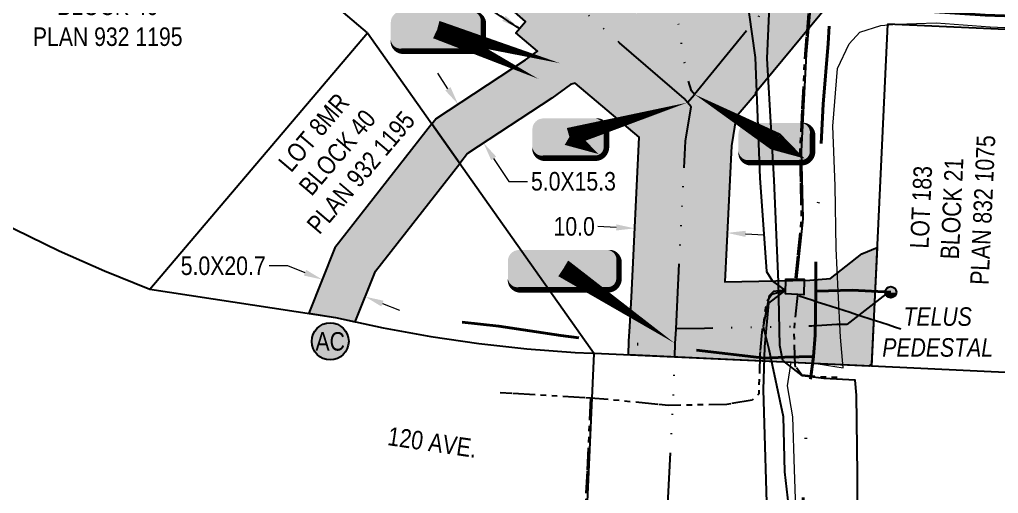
# Model space of a CAD drawing. Extents: x -125270 to -123996, y 6484594 to 6485518.
# Drawn here: x -125213.5 to -125107.7, y 6485208.1 to 6485259.3 of the extents above; entities that cross this region are included whole.
import ezdxf
from ezdxf.enums import TextEntityAlignment as Align

# ---------------------------------------------------------------- set-up
doc = ezdxf.new("R2010")
doc.units = 0
doc.header["$LTSCALE"] = 5
doc.header["$PDSIZE"] = 0.5
for name, pattern in [('COOP2', [10, 5, -1, 0, -1, 0, -1, 0, -1, 0, -1]), ('DASHDOT', [25.4, 12.7, -6.35, 0, -6.35]), ('POWERLINE5', [7.8, 2.4, -0.6, 0.6, -0.6, 0.6, -0.6, 2.4])]:
    doc.linetypes.add(name, pattern=pattern)
doc.layers.get('Defpoints').update_dxf_attribs({"color": 9})
doc.layers.add('AS-FIBRE-OPTIC-TELUS', color=7, linetype='foc-FIBREOP', lineweight=9, true_color=0xff9c38)
for name, color, linetype in [('AS-POWER-EXISTING', 72, 'POWERLINE5'), ('AS-SYMBOL', 7, 'Continuous'), ('AS-TELEPHONE-T', 224, 'Continuous'), ('AS-TELEPHONE-TELUS', 224, 'foc-TEL'), ('CG-NOTES', 7, 'Continuous'), ('L-ROAD-T', 7, 'Continuous'), ('L-TITLEDB', 4, 'Continuous'), ('L-TITLEDB-T', 4, 'Continuous'), ('P-APEX RECON PAY ITEMS', 240, 'Continuous'), ('P-APEX RECON-10m BUFFER', 51, 'COOP2'), ('P-APEX RECON-LINE LIST', 240, 'Continuous'), ('P-APEX RECON-URBAN', 30, 'COOP2'), ('P-APEX RECON-WORK AREA', 104, 'Continuous')]:
    doc.layers.add(name, color=color, linetype=linetype)
doc.layers.add('AS-RECON EXISTING', color=151, linetype='DASHDOT', lineweight=40)
doc.layers.add('P-APEX RECON-TWS-T', color=104, linetype='Continuous', lineweight=9)
doc.layers.add('AS-TELEPHONE-ROGERS', color=7, linetype='foc-TEL', true_color=0xff9c38)
doc.styles.add('1.8', font='ARIALN.TTF', dxfattribs={"height": 1.8})
doc.styles.add('175L', font='ARIALN.TTF', dxfattribs={"height": 20})
doc.styles.add('80L', font='ARIALN.TTF', dxfattribs={"height": 2})
doc.styles.add('foc-LtypeFont', font='ARIALN.TTF', dxfattribs={"height": 7.35})
doc.styles.get("Standard").update_dxf_attribs({"font": 'ARIALN.TTF'})
doc.linetypes.add('foc-FIBREOP', pattern='A,10,-1,["FO",foc-LtypeFont,S=0.2,R=0,X=-0.5,Y=-0.75],-2.75', length=13.75)
doc.linetypes.add('foc-TEL', pattern='A,2,-1,["T",foc-LtypeFont,S=0.2,R=0,X=-0.425,Y=-0.75],-1.24,8', length=12.24)
doc.dimstyles.new('Compass 1 000', dxfattribs={"dimtxt": 1.8, "dimasz": 2, "dimexe": 0.2, "dimexo": 0.0625, "dimgap": 0.5, "dimtad": 0, "dimtih": 1, "dimtoh": 1, "dimzin": 0, "dimdsep": 46, "dimtxsty": '1.8', "dimcen": 0.1, "dimse1": 1, "dimse2": 1, "dimclrd": 256, "dimclrt": 256, "dimaunit": 1, "dimadec": 4, "dimazin": 0, "dimtfac": 0.06, "dimtofl": 0, "dimtmove": 0, "dimatfit": 0, "dimfxl": 0.2, "dimtolj": 1, "dimtzin": 0, "dimlwd": -1, "dimarcsym": 0})

# ---------------------------------------------------------------- blocks, each defined once
blk = doc.blocks.new('RISER')
h = blk.add_hatch(color=255)
h.dxf.hatch_style = 1
edge = h.paths.add_edge_path()
edge.add_arc((0, 0), 0.7, 0, 360)
blk.add_hatch(color=13).paths.add_polyline_path([(0.58, -0.15), (-0.58, -0.15, 0.774597)])
at = {"color": 13}
blk.add_line((-0.58, -0.15), (0.58, -0.15), dxfattribs=at)
blk.add_circle((0, 0), 0.6, dxfattribs=at)
blk = doc.blocks.new('*U587')
at = {"true_color": 0xffffa8}
h = blk.add_hatch(color=51, dxfattribs=at)
edge = h.paths.add_edge_path()
edge.add_line((-14, -11.5), (14, -11.5))
edge.add_arc((14, -5.5), 6, 270, 360)
edge.add_line((20, -5.5), (20, 4))
edge.add_arc((14, 4), 6, 0, 90)
edge.add_line((14, 10), (-14, 10))
edge.add_arc((-14, 4), 6, 90, 180)
edge.add_line((-20, 4), (-20, -5.5))
edge.add_arc((-14, -5.5), 6, 180, 270)
at = {"color": 240, "flags": 128}
for points in [[(-43.75, 25.4, 0, 10, 0), (0, 0, 5, 5, 0)], [(15.69, -9.24, 0, 10, 0), (0, 0, 5, 5, 0)]]:
    blk.add_lwpolyline(points, format="xyseb", dxfattribs=at)
blk.add_lwpolyline([(-14, -11.5, 3, 3, 0), (14, -11.5, 3, 3, 0.414214), (20, -5.5, 3, 3, 0), (20, 4, 3, 0, 0.414214), (14, 10, 0, 0, 0), (-14, 10, 0, 0, 0.414214), (-20, 4, 0, 0, 0), (-20, -5.5, 0, 3, 0.414214)], format="xyseb", close=True, dxfattribs=at)
at = {"color": 4, "lineweight": 30, "flags": 104}
blk.add_attdef('OTHER', text='', height=10, dxfattribs=at).set_placement((-0.29, 0), align=Align.MIDDLE_CENTER)
blk = doc.blocks.new('*U588')
at = {"true_color": 0xffffa8}
h = blk.add_hatch(color=51, dxfattribs=at)
edge = h.paths.add_edge_path()
edge.add_line((-14, -11.5), (14, -11.5))
edge.add_arc((14, -5.5), 6, 270, 360)
edge.add_line((20, -5.5), (20, 4))
edge.add_arc((14, 4), 6, 0, 90)
edge.add_line((14, 10), (-14, 10))
edge.add_arc((-14, 4), 6, 90, 180)
edge.add_line((-20, 4), (-20, -5.5))
edge.add_arc((-14, -5.5), 6, 180, 270)
at = {"color": 240, "flags": 128}
for points in [[(63.75, 18.52, 0, 10, 0), (0, 0, 5, 5, 0)], [(15.69, -9.24, 0, 10, 0), (0, 0, 5, 5, 0)]]:
    blk.add_lwpolyline(points, format="xyseb", dxfattribs=at)
blk.add_lwpolyline([(-14, -11.5, 3, 3, 0), (14, -11.5, 3, 3, 0.414214), (20, -5.5, 3, 3, 0), (20, 4, 3, 0, 0.414214), (14, 10, 0, 0, 0), (-14, 10, 0, 0, 0.414214), (-20, 4, 0, 0, 0), (-20, -5.5, 0, 3, 0.414214)], format="xyseb", close=True, dxfattribs=at)
at = {"color": 4, "lineweight": 30, "flags": 104}
blk.add_attdef('OTHER', text='', height=10, dxfattribs=at).set_placement((-0.29, 0), align=Align.MIDDLE_CENTER)
blk = doc.blocks.new('*U589')
at = {"true_color": 0xffffa8}
h = blk.add_hatch(color=51, dxfattribs=at)
edge = h.paths.add_edge_path()
edge.add_line((-24, -11.5), (24, -11.5))
edge.add_arc((24, -5.5), 6, 270, 360)
edge.add_line((30, -5.5), (30, 4))
edge.add_arc((24, 4), 6, 0, 90)
edge.add_line((24, 10), (-24, 10))
edge.add_arc((-24, 4), 6, 90, 180)
edge.add_line((-30, 4), (-30, -5.5))
edge.add_arc((-24, -5.5), 6, 180, 270)
at = {"color": 240, "flags": 128}
blk.add_lwpolyline([(-24, -11.5, 3, 3, 0), (24, -11.5, 3, 3, 0.414214), (30, -5.5, 3, 3, 0), (30, 4, 3, 0, 0.414214), (24, 10, 0, 0, 0), (-24, 10, 0, 0, 0.414214), (-30, 4, 0, 0, 0), (-30, -5.5, 0, 3, 0.414214)], format="xyseb", close=True, dxfattribs=at)
for points in [[(60.27, -40.43, 0, 10, 0), (0, 0, 5, 5, 0)], [(15.69, -9.24, 0, 10, 0), (0, 0, 5, 5, 0)]]:
    blk.add_lwpolyline(points, format="xyseb", dxfattribs=at)
at = {"color": 4, "lineweight": 30, "flags": 104}
blk.add_attdef('OTHER', text='', height=10, dxfattribs=at).set_placement((-0.29, 0), align=Align.MIDDLE_CENTER)
blk = doc.blocks.new('*U649')
at = {"true_color": 0xffffa8}
h = blk.add_hatch(color=51, dxfattribs=at)
edge = h.paths.add_edge_path()
edge.add_line((-19, -11.5), (19, -11.5))
edge.add_arc((19, -5.5), 6, 270, 360)
edge.add_line((25, -5.5), (25, 4))
edge.add_arc((19, 4), 6, 0, 90)
edge.add_line((19, 10), (-19, 10))
edge.add_arc((-19, 4), 6, 90, 180)
edge.add_line((-25, 4), (-25, -5.5))
edge.add_arc((-19, -5.5), 6, 180, 270)
at = {"color": 240, "flags": 128}
blk.add_lwpolyline([(-19, -11.5, 3, 3, 0), (19, -11.5, 3, 3, 0.414214), (25, -5.5, 3, 3, 0), (25, 4, 3, 0, 0.414214), (19, 10, 0, 0, 0), (-19, 10, 0, 0, 0.414214), (-25, 4, 0, 0, 0), (-25, -5.5, 0, 3, 0.414214)], format="xyseb", close=True, dxfattribs=at)
for points in [[(66.49, -18.03, 0, 10, 0), (0, 0, 5, 5, 0)], [(54.8, -26.51, 0, 10, 0), (0, 0, 5, 5, 0)]]:
    blk.add_lwpolyline(points, format="xyseb", dxfattribs=at)
at = {"color": 4, "lineweight": 30, "flags": 104}
blk.add_attdef('OTHER', text='', height=10, dxfattribs=at).set_placement((-0.29, 0), align=Align.MIDDLE_CENTER)
blk = doc.blocks.new('*U502')
h = blk.add_hatch(color=255)
h.dxf.hatch_style = 1
edge = h.paths.add_edge_path()
edge.add_arc((0, 0), 9.99, 0, 360)
at = {"color": 170}
blk.add_circle((0, 0), 9.99, dxfattribs=at)
at = {"color": 170, "style": '175L'}
blk.add_text('AC', height=10, dxfattribs=at).set_placement((0, 0), align=Align.MIDDLE_CENTER)
blk = doc.blocks.new('*D504')
at = {"layer": 'Defpoints', "color": 0, "linetype": 'Continuous', "transparency": 16777216}
for p in [(-125165.92, 6485250.28), (-125163.35, 6485245.98), (-125163.17, 6485246.11)]:
    blk.add_point(p, dxfattribs=at)
at = {"layer": 'P-APEX RECON-TWS-T', "transparency": 16777216}
for p, q in [((-125167.2, 6485251.83), (-125168.3, 6485253.5)), ((-125162.26, 6485244.31), (-125160.62, 6485241.83)), ((-125160.62, 6485241.83), (-125158.62, 6485241.83))]:
    blk.add_line(p, q, dxfattribs=at)
at = {"layer": 'P-APEX RECON-TWS-T', "linetype": 'Continuous', "transparency": 16777216}
for points in [[(-125166.92, 6485252.01), (-125167.48, 6485251.65), (-125166.1, 6485250.16)], [(-125161.98, 6485244.5), (-125162.53, 6485244.13), (-125163.35, 6485245.98)]]:
    blk.add_solid(points, dxfattribs=at)
at = {"layer": 'P-APEX RECON-TWS-T', "linetype": 'Continuous', "transparency": 16777216, "insert": (-125153.64, 6485241.83), "char_height": 1.8, "attachment_point": 5, "style": '1.8'}
blk.add_mtext('\\A1;{\\H1.1111x;5.0X15.3}', dxfattribs=at)
blk = doc.blocks.new('*D527')
at = {"layer": 'Defpoints', "color": 0, "linetype": 'Continuous', "transparency": 16777216}
for p in [(-125180.93, 6485230.82), (-125180.77, 6485231.23), (-125176.29, 6485228.98)]:
    blk.add_point(p, dxfattribs=at)
at = {"layer": 'P-APEX RECON-TWS-T', "transparency": 16777216}
for p, q in [((-125184.49, 6485232.71), (-125186.49, 6485232.71)), ((-125182.63, 6485231.97), (-125184.49, 6485232.71)), ((-125174.27, 6485228.64), (-125172.41, 6485227.91))]:
    blk.add_line(p, q, dxfattribs=at)
at = {"layer": 'P-APEX RECON-TWS-T', "linetype": 'Continuous', "transparency": 16777216}
for points in [[(-125182.51, 6485232.28), (-125182.75, 6485231.66), (-125180.77, 6485231.23)], [(-125174.15, 6485228.95), (-125174.39, 6485228.33), (-125176.13, 6485229.38)]]:
    blk.add_solid(points, dxfattribs=at)
at = {"layer": 'P-APEX RECON-TWS-T', "linetype": 'Continuous', "transparency": 16777216, "insert": (-125191.47, 6485232.71), "char_height": 1.8, "attachment_point": 5, "style": '1.8'}
blk.add_mtext('\\A1;{\\H1.1111x;5.0X20.7}', dxfattribs=at)
blk = doc.blocks.new('*D552')
at = {"layer": 'Defpoints', "color": 0, "linetype": 'Continuous', "transparency": 16777216}
for p in [(-125147.02, 6485236.76), (-125147.02, 6485236.65), (-125137.04, 6485236.16)]:
    blk.add_point(p, dxfattribs=at)
at = {"layer": 'P-APEX RECON-TWS-T', "transparency": 16777216}
for p, q in [((-125149.02, 6485236.86), (-125151.01, 6485236.96)), ((-125135.04, 6485236.17), (-125133.04, 6485236.07))]:
    blk.add_line(p, q, dxfattribs=at)
at = {"layer": 'P-APEX RECON-TWS-T', "linetype": 'Continuous', "transparency": 16777216}
for points in [[(-125149, 6485237.19), (-125149.03, 6485236.53), (-125147.02, 6485236.76)], [(-125135.02, 6485236.5), (-125135.06, 6485235.83), (-125137.04, 6485236.27)]]:
    blk.add_solid(points, dxfattribs=at)
at = {"layer": 'P-APEX RECON-TWS-T', "linetype": 'Continuous', "transparency": 16777216, "insert": (-125153.56, 6485236.96), "char_height": 1.8, "attachment_point": 5, "style": '1.8'}
blk.add_mtext('\\A1;{\\H1.1111x;10.0}', dxfattribs=at)

msp = doc.modelspace()

# ---------------------------------------------------------------- hatches: boundary and pattern name
at = {"layer": 'P-APEX RECON-10m BUFFER', "linetype": 'Continuous'}
h = msp.add_hatch(color=256, dxfattribs=at)
h.dxf.hatch_style = 1
edge = h.paths.add_edge_path()
edge.add_line((-125078.155, 6485268.255), (-125078.567, 6485262.293))
edge.add_line((-125078.567, 6485262.293), (-125078.785, 6485256.975))
edge.add_line((-125078.785, 6485256.975), (-125078.79, 6485256.922))
edge.add_line((-125078.79, 6485256.922), (-125088.778, 6485257.38))
edge.add_line((-125088.778, 6485257.38), (-125088.762, 6485257.579))
edge.add_line((-125088.762, 6485257.579), (-125088.546, 6485262.842))
edge.add_line((-125088.546, 6485262.842), (-125088.14, 6485268.729))
edge.add_line((-125088.14, 6485268.729), (-125092.051, 6485268.916))
edge.add_line((-125092.051, 6485268.916), (-125092.165, 6485268.083))
edge.add_line((-125092.165, 6485268.083), (-125092.524, 6485264.596))
edge.add_line((-125092.524, 6485264.596), (-125092.931, 6485259.982))
edge.add_line((-125092.931, 6485259.982), (-125093.056, 6485257.578))
edge.add_line((-125093.056, 6485257.578), (-125103.039, 6485258.039))
edge.add_line((-125103.039, 6485258.039), (-125102.902, 6485260.681))
edge.add_line((-125102.902, 6485260.681), (-125102.472, 6485265.547))
edge.add_line((-125102.472, 6485265.547), (-125102.089, 6485269.271))
edge.add_line((-125102.089, 6485269.271), (-125102.072, 6485269.391))
edge.add_line((-125102.072, 6485269.391), (-125105.773, 6485269.566))
edge.add_line((-125105.773, 6485269.566), (-125112.2, 6485269.882))
edge.add_line((-125112.2, 6485269.882), (-125118.274, 6485270.166))
edge.add_line((-125118.274, 6485270.166), (-125125.128, 6485262.124))
edge.add_line((-125125.128, 6485262.124), (-125133.967, 6485251.382))
edge.add_line((-125133.967, 6485251.382), (-125133.91, 6485251.32))
edge.add_line((-125133.91, 6485251.32), (-125136.055, 6485248.812))
edge.add_line((-125136.055, 6485248.812), (-125136.572, 6485245.658))
edge.add_line((-125136.572, 6485245.658), (-125137.298, 6485230.997))
edge.add_line((-125137.298, 6485230.997), (-125128.12, 6485231.181))
edge.add_line((-125128.12, 6485231.181), (-125125.884, 6485231.333))
edge.add_line((-125125.884, 6485231.333), (-125122.493, 6485233.991))
edge.add_line((-125122.493, 6485233.991), (-125120.85, 6485234.709))
edge.add_line((-125120.85, 6485234.709), (-125121.432, 6485222.125))
edge.add_line((-125121.432, 6485222.125), (-125121.735, 6485221.888))
edge.add_line((-125121.735, 6485221.888), (-125147.7, 6485223.089))
edge.add_line((-125147.7, 6485223.089), (-125147.658, 6485224.584))
edge.add_line((-125147.658, 6485224.584), (-125147.545, 6485226.178))
edge.add_line((-125147.545, 6485226.178), (-125147.386, 6485229.344))
edge.add_line((-125147.386, 6485229.344), (-125146.531, 6485246.589))
edge.add_line((-125146.531, 6485246.589), (-125153.45, 6485252.453))
edge.add_line((-125153.45, 6485252.453), (-125153.957, 6485252.305))
edge.add_line((-125153.957, 6485252.305), (-125155.989, 6485250.831))
edge.add_line((-125155.989, 6485250.831), (-125165.073, 6485244.854))
edge.add_line((-125165.073, 6485244.854), (-125165.918, 6485243.775))
edge.add_line((-125165.918, 6485243.775), (-125168.932, 6485248.031))
edge.add_line((-125168.932, 6485248.031), (-125168.503, 6485248.578))
edge.add_line((-125168.503, 6485248.578), (-125158.831, 6485254.943))
edge.add_line((-125158.831, 6485254.943), (-125157.515, 6485255.898))
edge.add_line((-125157.515, 6485255.898), (-125159.86, 6485257.885))
edge.add_line((-125159.86, 6485257.885), (-125158.824, 6485259.107))
edge.add_line((-125158.824, 6485259.107), (-125166.148, 6485265.575))
edge.add_line((-125166.148, 6485265.575), (-125176.693, 6485274.951))
edge.add_line((-125176.693, 6485274.951), (-125185.452, 6485282.63))
edge.add_line((-125185.452, 6485282.63), (-125193.487, 6485289.794))
edge.add_line((-125193.487, 6485289.794), (-125196.562, 6485292.732))
edge.add_line((-125196.562, 6485292.732), (-125207.879, 6485302.379))
edge.add_line((-125207.879, 6485302.379), (-125203.276, 6485307.779))
edge.add_line((-125203.276, 6485307.779), (-125170.809, 6485280.264))
edge.add_line((-125170.809, 6485280.264), (-125153.398, 6485265.509))
edge.add_line((-125153.398, 6485265.509), (-125147.567, 6485260.567))
edge.add_line((-125147.567, 6485260.567), (-125146.823, 6485259.936))
edge.add_line((-125146.823, 6485259.936), (-125146.775, 6485261.344))
edge.add_line((-125146.775, 6485261.344), (-125137.764, 6485262.616))
edge.add_line((-125137.764, 6485262.616), (-125137.75, 6485262.513))
edge.add_line((-125137.75, 6485262.513), (-125132.79, 6485268.541))
edge.add_line((-125132.79, 6485268.541), (-125126.311, 6485276.142))
edge.add_line((-125126.311, 6485276.142), (-125091.066, 6485274.55))
edge.add_line((-125091.066, 6485274.55), (-125077.386, 6485273.932))
edge.add_line((-125077.386, 6485273.932), (-125069.935, 6485275.395))
edge.add_line((-125069.935, 6485275.395), (-125064.085, 6485272.62))
edge.add_line((-125064.085, 6485272.62), (-125055.841, 6485268.583))
edge.add_line((-125055.841, 6485268.583), (-125052.57, 6485267.043))
edge.add_line((-125052.57, 6485267.043), (-125051.616, 6485267.663))
edge.add_line((-125051.616, 6485267.663), (-125051.349, 6485268.931))
edge.add_arc((-125048.277, 6485288.092), 19.405, 260.892, 275.93068)
edge.add_line((-125046.272, 6485268.79), (-125047.154, 6485264.605))
edge.add_line((-125047.154, 6485264.605), (-125047.344, 6485264.481))
edge.add_line((-125047.344, 6485264.481), (-125044.983, 6485263.295))
edge.add_line((-125044.983, 6485263.295), (-125043.206, 6485262.555))
edge.add_line((-125043.206, 6485262.555), (-125041.489, 6485261.695))
edge.add_line((-125041.489, 6485261.695), (-125041.867, 6485252.299))
edge.add_arc((-125120.921, 6484914.702), 346.729, 76.82069, 77.81764)
edge.add_arc((-125078.466, 6485103.371), 153.359, 78.44726, 84.24516)
edge.add_line((-125063.088, 6485255.957), (-125063.157, 6485257.615))
edge.add_line((-125063.157, 6485257.615), (-125063.118, 6485260.216))
edge.add_line((-125063.118, 6485260.216), (-125063.099, 6485261.01))
edge.add_line((-125063.099, 6485261.01), (-125068.424, 6485263.618))
edge.add_line((-125068.424, 6485263.618), (-125078.157, 6485268.235))
edge.add_line((-125078.157, 6485268.235), (-125078.155, 6485268.255))
h = msp.add_hatch(color=256, dxfattribs=at)
h.dxf.hatch_style = 1
h.paths.add_polyline_path([(-125168.932, 6485248.031), (-125179.41, 6485234.65), (-125182.222, 6485227.585), (-125179.324, 6485227.144), (-125177.204, 6485226.681), (-125175.034, 6485232.134), (-125165.918, 6485243.775)])

# ---------------------------------------------------------------- linework, layer by layer
at = {"layer": 'AS-FIBRE-OPTIC-TELUS', "ltscale": 0.2, "flags": 128}
msp.add_lwpolyline([(-125129.396, 6485200.767), (-125129.503, 6485203.342), (-125129.776, 6485210.71), (-125129.94, 6485216.416), (-125130.518, 6485219.743), (-125130.115, 6485222.304), (-125127.22, 6485222.134), (-125124.498, 6485221.698), (-125124.78, 6485225.017), (-125125.03, 6485229.982), (-125125.255, 6485234.6), (-125125.361, 6485241.355), (-125125.606, 6485247.804), (-125125.118, 6485254.018), (-125123.857, 6485256.67), (-125122.703, 6485257.936), (-125120.443, 6485258.676), (-125118.694, 6485258.814), (-125114.464, 6485258.934), (-125108.638, 6485258.52), (-125100.677, 6485258.162), (-125089.946, 6485257.837), (-125081.719, 6485257.593), (-125072.914, 6485257.27), (-125064.064, 6485257.241), (-125063.614, 6485258.038), (-125062.271, 6485261.14), (-125059.461, 6485262.611), (-125055.476, 6485263.808), (-125051.453, 6485266.809), (-125049.692, 6485268.94), (-125048.858, 6485271.598), (-125049.405, 6485271.793), (-125051.204, 6485272.2), (-125055.562, 6485274.284), (-125058.804, 6485276.375), (-125062.95, 6485282.763), (-125063.69, 6485289.887)], dxfattribs=at)
at = {"layer": 'AS-POWER-EXISTING', "ltscale": 0.2, "flags": 128}
for points in [[(-124961.116, 6485199.141), (-124961.757, 6485201.61), (-124964.424, 6485204.869), (-124968.534, 6485209.219), (-124972.916, 6485213.744), (-124977.194, 6485218.102), (-124979.995, 6485222.102), (-124982.328, 6485225.095), (-124986.016, 6485228.942), (-124987.83, 6485231.093), (-124994.638, 6485234.804), (-125000.921, 6485238.368), (-125005.857, 6485240.977), (-125013.354, 6485244.962), (-125020.069, 6485247.562), (-125025.458, 6485249.795), (-125030.627, 6485251.635), (-125038.707, 6485255.012), (-125045.08, 6485259.107), (-125047.712, 6485260.56), (-125051.438, 6485262.633), (-125055.068, 6485264.88), (-125059.056, 6485265.015), (-125061.322, 6485264.894), (-125066.934, 6485264.56), (-125067.599, 6485264.406), (-125069.238, 6485262.277), (-125070.559, 6485262.035), (-125076.924, 6485262.121), (-125083.553, 6485262.538), (-125093.817, 6485262.972), (-125101.944, 6485263.231), (-125105.239, 6485263.428), (-125109.637, 6485263.413), (-125116.725, 6485263.925), (-125122.892, 6485264.687), (-125127.314, 6485263.821), (-125128.097, 6485262.059), (-125128.653, 6485255.566), (-125129.194, 6485245.083), (-125129.039, 6485237.796), (-125129.693, 6485231.326)], [(-125130.747, 6485230.048), (-125132.196, 6485229.621), (-125132.789, 6485228.825), (-125133.279, 6485225.538), (-125133.49, 6485223.167), (-125133.63, 6485218.878), (-125134.321, 6485218.225), (-125137.06, 6485217.747), (-125143.358, 6485217.642), (-125149.852, 6485218.27), (-125151.792, 6485218.413), (-125161.551, 6485219.019)], [(-125129.451, 6485229.549), (-125129.842, 6485225.58), (-125129.726, 6485221.943), (-125128.957, 6485220.95), (-125126.939, 6485220.717), (-125124.633, 6485220.704)], [(-125151.791, 6485218.451), (-125152.478, 6485204.101), (-125151.855, 6485203.562), (-125151.358, 6485203.483)]]:
    msp.add_lwpolyline(points, dxfattribs=at)
at = {"layer": 'AS-RECON EXISTING', "ltscale": 0.2, "flags": 128}
for points in [[(-125124.099, 6485199.866), (-125128.999, 6485199.909), (-125128.889, 6485203.338), (-125128.754, 6485210.862), (-125128.403, 6485216.321), (-125128.079, 6485220.103), (-125127.726, 6485222.94), (-125127.532, 6485225.228), (-125127.474, 6485229.94), (-125127.431, 6485235.75), (-125127.122, 6485240.64), (-125126.955, 6485244.735), (-125126.659, 6485250.184), (-125126.115, 6485256.722), (-125125.895, 6485260.683), (-125121.348, 6485260.363), (-125116.719, 6485260.27), (-125109.173, 6485259.775), (-125102.166, 6485259.551)], [(-125119.363, 6485229.867), (-125123.523, 6485230.075), (-125126.083, 6485230.001), (-125127.413, 6485229.967)], [(-125127.693, 6485222.925), (-125130.82, 6485222.843), (-125132.963, 6485222.729), (-125143.923, 6485224.046), (-125147.088, 6485224.299), (-125150.141, 6485224.525), (-125155.008, 6485225.196), (-125161.702, 6485226.214), (-125168.213, 6485226.894)]]:
    msp.add_lwpolyline(points, dxfattribs=at)
at = {"layer": 'AS-TELEPHONE-ROGERS', "ltscale": 0.2, "flags": 128}
msp.add_lwpolyline([(-125129.494, 6485231.306), (-125128.839, 6485237.788), (-125128.994, 6485245.08), (-125128.454, 6485255.552), (-125127.901, 6485262.009), (-125127.174, 6485263.645), (-125122.885, 6485264.485), (-125116.744, 6485263.726), (-125109.644, 6485263.213), (-125105.245, 6485263.228), (-125101.953, 6485263.031), (-125093.824, 6485262.772), (-125083.563, 6485262.338), (-125076.932, 6485261.921), (-125070.542, 6485261.835), (-125069.126, 6485262.094), (-125067.484, 6485264.227), (-125066.905, 6485264.361), (-125061.311, 6485264.694), (-125059.054, 6485264.815), (-125055.128, 6485264.682), (-125051.539, 6485262.461), (-125047.809, 6485260.385), (-125045.182, 6485258.935), (-125038.8, 6485254.834), (-125030.699, 6485251.449), (-125025.53, 6485249.608), (-125020.143, 6485247.376), (-125013.437, 6485244.78), (-125005.951, 6485240.8), (-125001.017, 6485238.193), (-124994.735, 6485234.629), (-124987.959, 6485230.935), (-124986.165, 6485228.808), (-124982.479, 6485224.964), (-124980.156, 6485221.983), (-124977.348, 6485217.974), (-124973.059, 6485213.604), (-124968.678, 6485209.081), (-124964.574, 6485204.737), (-124961.939, 6485201.517), (-124961.309, 6485199.091)], dxfattribs=at)
at = {"layer": 'AS-TELEPHONE-TELUS', "ltscale": 0.2, "flags": 128}
for points in [[(-125122.991, 6485198.425), (-125122.917, 6485200.277), (-125122.951, 6485203.151), (-125122.948, 6485210.23), (-125123.083, 6485218.761), (-125123.204, 6485220.386), (-125126.603, 6485220.552), (-125128.915, 6485220.826), (-125131.037, 6485222.503), (-125131.355, 6485224.108), (-125131.487, 6485230.983), (-125131.964, 6485241.979), (-125132.722, 6485255.088), (-125132.433, 6485261.599), (-125132.765, 6485267.924), (-125130.535, 6485268.636), (-125120.057, 6485270.064), (-125109.712, 6485271.444), (-125104.694, 6485271.867), (-125102.406, 6485271.341), (-125102.518, 6485267.92)], [(-125103.527, 6485258.643), (-125104.201, 6485259.411), (-125104.069, 6485262.474), (-125104.05, 6485263.815), (-125104.275, 6485264.298), (-125104.816, 6485264.644), (-125107.64, 6485265.084), (-125112.969, 6485265.761), (-125120.62, 6485265.959), (-125129.393, 6485264.962), (-125135.168, 6485263.996), (-125135.012, 6485262.415), (-125133.997, 6485255.198), (-125133.504, 6485242.211), (-125132.778, 6485232.1), (-125132.122, 6485231.044), (-125130.812, 6485230.068)], [(-125130.802, 6485230.07), (-125132.045, 6485229.941), (-125132.497, 6485229.488), (-125133.138, 6485226.176), (-125132.549, 6485223.703), (-125130.984, 6485216.453), (-125130.828, 6485210.488), (-125129.867, 6485202.059), (-125129.782, 6485200.854)], [(-125132.461, 6485199.386), (-125132.54, 6485199.361), (-125132.645, 6485203.488), (-125133.123, 6485219.324), (-125132.973, 6485223.983), (-125132.531, 6485228.68), (-125130.789, 6485230.003)]]:
    msp.add_lwpolyline(points, dxfattribs=at)
msp.add_lwpolyline([(-125130.704, 6485231.295), (-125128.714, 6485231.269), (-125128.754, 6485229.583), (-125130.744, 6485229.676)], close=True, dxfattribs=at)
at = {"layer": 'L-TITLEDB', "ltscale": 0.2, "flags": 128}
for points in [[(-125175.902, 6485257.874), (-125207.693, 6485284.836), (-125238.183, 6485310.694), (-125241.154, 6485313.214)], [(-125175.902, 6485257.874), (-125207.693, 6485284.836), (-125238.183, 6485310.694)], [(-125199.401, 6485230.198), (-125179.136, 6485254.065), (-125175.902, 6485257.874)], [(-125175.902, 6485257.874), (-125151.392, 6485223.26), (-125151.621, 6485223.27)], [(-125175.902, 6485257.874), (-125151.392, 6485223.26)], [(-125119.735, 6485258.811), (-125121.444, 6485221.875)], [(-125087.81, 6485257.335), (-125103.773, 6485258.073), (-125119.735, 6485258.811)], [(-125236.602, 6485250.756), (-125232.28, 6485247.625), (-125227.851, 6485244.648), (-125223.321, 6485241.826), (-125218.695, 6485239.165), (-125213.98, 6485236.666), (-125209.18, 6485234.334), (-125204.301, 6485232.17), (-125199.401, 6485230.198)], [(-125199.401, 6485230.198), (-125179.324, 6485227.144)], [(-125179.324, 6485227.144), (-125174.208, 6485226.028), (-125169.055, 6485225.09), (-125163.874, 6485224.333), (-125158.669, 6485223.758), (-125153.447, 6485223.364), (-125151.621, 6485223.27)], [(-125152.492, 6485199.246), (-125151.392, 6485223.26)], [(-125121.444, 6485221.875), (-125151.392, 6485223.26)], [(-125089.499, 6485220.397), (-125105.472, 6485221.136), (-125121.444, 6485221.875)]]:
    msp.add_lwpolyline(points, dxfattribs=at)
at = {"layer": 'P-APEX RECON-URBAN', "ltscale": 0.4, "flags": 128}
for points in [[(-125141.326, 6485250.338), (-125141.689, 6485250.767), (-125148.648, 6485256.786), (-125162.834, 6485269.315), (-125173.386, 6485278.697), (-125182.142, 6485286.374), (-125190.097, 6485293.467), (-125193.213, 6485296.443), (-125200.835, 6485302.941)], [(-124950.776, 6485189.006), (-124948.883, 6485190.33), (-124953.147, 6485197.113), (-124955.188, 6485200.139), (-124955.556, 6485200.042), (-124958.595, 6485203.578), (-124961.715, 6485207.269), (-124969.449, 6485216.481), (-124970.306, 6485217.325), (-124972.799, 6485219.063), (-124976.013, 6485221.856), (-124980.432, 6485225.515), (-124985.082, 6485229.23), (-124990.342, 6485233.074), (-124995.417, 6485236.396), (-125001.059, 6485239.799), (-125007.251, 6485243.183), (-125017.044, 6485247.91), (-125019.267, 6485248.937), (-125024.475, 6485250.755), (-125025.371, 6485251.122), (-125038.041, 6485255.293), (-125041.542, 6485256.132), (-125045.288, 6485258.01), (-125047.068, 6485258.75), (-125052.732, 6485261.596), (-125058.005, 6485264.079), (-125066.254, 6485268.119), (-125076.966, 6485273.201), (-125082.71, 6485273.473), (-125096.417, 6485274.126), (-125105.533, 6485274.557), (-125111.961, 6485274.873), (-125120.488, 6485275.271), (-125128.959, 6485265.332), (-125140.564, 6485251.228)], [(-125011.236, 6484990.719), (-125021.33, 6484992.147), (-125022.93, 6484992.347), (-125026.61, 6484993.015), (-125031.44, 6484993.674), (-125035.867, 6484994.379), (-125036.643, 6484994.41), (-125039.138, 6484994.586), (-125046.957, 6484995.948), (-125051.386, 6484996.664), (-125057.637, 6484997.358), (-125061.453, 6484998.111), (-125062.836, 6484998.23), (-125068.828, 6484998.983), (-125071.863, 6484999.078), (-125074.942, 6484999.081), (-125076.638, 6484999.255), (-125079.9, 6484999.771), (-125082.561, 6484999.79), (-125084.021, 6484999.732), (-125086.08, 6484999.658), (-125088.271, 6484999.851), (-125090.577, 6485000.419), (-125091.868, 6485000.978), (-125092.932, 6485001.541), (-125094.468, 6485002.455), (-125095.729, 6485003.419), (-125096.544, 6485004.412), (-125097.042, 6485005.366), (-125097.472, 6485006.609), (-125097.819, 6485008.006), (-125098.064, 6485009.406), (-125098.201, 6485010.85), (-125098.003, 6485013.065), (-125097.142, 6485015.757), (-125095.858, 6485021.022), (-125094.167, 6485032.898), (-125093.568, 6485037.198), (-125093.45, 6485038.382), (-125093.125, 6485045.049), (-125092.743, 6485047.413), (-125092.748, 6485049.132), (-125091.661, 6485056.146), (-125090.901, 6485058.238), (-125090.465, 6485060.708), (-125090.153, 6485063.432), (-125089.218, 6485070.526), (-125089.315, 6485072.014), (-125089.086, 6485073.297), (-125088.449, 6485078.158), (-125087.183, 6485086.558), (-125086.911, 6485089.521), (-125086.599, 6485091.811), (-125086.532, 6485095.241), (-125086.48, 6485095.996), (-125086.663, 6485098.729), (-125086.646, 6485105.298), (-125086.586, 6485107.042), (-125085.972, 6485115.283), (-125085.103, 6485119.931), (-125084.996, 6485125.194), (-125084.92, 6485126.874), (-125084.588, 6485134.157), (-125084.533, 6485138.387), (-125084.255, 6485144.986), (-125084.035, 6485148.837), (-125083.87, 6485153.592), (-125083.413, 6485162.96), (-125085.49, 6485163.022), (-125085.332, 6485165.978), (-125084.854, 6485173.932), (-125084.816, 6485174.822), (-125084.808, 6485178.212), (-125084.664, 6485179.812), (-125084.416, 6485185.095), (-125083.956, 6485191.193), (-125083.687, 6485196.678), (-125090.409, 6485196.974), (-125097.459, 6485197.256), (-125104.114, 6485197.565), (-125109.247, 6485197.89), (-125120.123, 6485198.49), (-125119.94, 6485201.668), (-125123.474, 6485201.651), (-125129.239, 6485201.86), (-125133.327, 6485202.018), (-125138.286, 6485202.16), (-125143.702, 6485202.337), (-125143.027, 6485215.233), (-125142.805, 6485219.346), (-125142.666, 6485224.337), (-125142.557, 6485225.876), (-125142.395, 6485229.094), (-125141.548, 6485246.186), (-125140.942, 6485249.89), (-125141.326, 6485250.338), (-125140.564, 6485251.228), (-125140.895, 6485251.594), (-125141.243, 6485252.827), (-125141.809, 6485255.524), (-125142.712, 6485261.917)], [(-125119.384, 6485229.896), (-125119.911, 6485229.666), (-125124.096, 6485226.386), (-125125.206, 6485226.371), (-125127.9, 6485226.188), (-125139.483, 6485225.956), (-125142.497, 6485225.918)]]:
    msp.add_lwpolyline(points, dxfattribs=at)
at = {"layer": 'P-APEX RECON-WORK AREA', "linetype": 'Continuous', "flags": 128}
msp.add_lwpolyline([(-125125.128, 6485262.124), (-125133.967, 6485251.382), (-125133.91, 6485251.32), (-125136.055, 6485248.812), (-125136.572, 6485245.658), (-125137.298, 6485230.997), (-125128.12, 6485231.181), (-125125.884, 6485231.333), (-125122.493, 6485233.991), (-125120.85, 6485234.709), (-125121.432, 6485222.125), (-125121.735, 6485221.888), (-125147.7, 6485223.089), (-125147.658, 6485224.584), (-125147.545, 6485226.178), (-125147.386, 6485229.344), (-125146.531, 6485246.589), (-125153.45, 6485252.453), (-125153.957, 6485252.305), (-125155.989, 6485250.831), (-125165.073, 6485244.854), (-125165.918, 6485243.775), (-125168.932, 6485248.031), (-125168.503, 6485248.578), (-125158.831, 6485254.943), (-125157.515, 6485255.898), (-125159.86, 6485257.885), (-125158.824, 6485259.107), (-125166.148, 6485265.575)], dxfattribs=at)
at = {"layer": 'P-APEX RECON-WORK AREA', "linetype": 'Continuous', "ltscale": 0.2, "flags": 128}
msp.add_lwpolyline([(-125168.932, 6485248.031), (-125179.41, 6485234.65), (-125182.222, 6485227.585), (-125179.324, 6485227.144), (-125177.204, 6485226.681), (-125175.034, 6485232.134), (-125165.918, 6485243.775)], close=True, dxfattribs=at)

# ---------------------------------------------------------------- block references
at = {"layer": 'AS-SYMBOL', "linetype": 'Continuous'}
msp.add_blockref('RISER', (-125119.363, 6485229.867), dxfattribs=at)
at = {"layer": 'CG-NOTES', "linetype": 'Continuous', "xscale": 0.1998685727999996, "yscale": 0.1998685727999996, "zscale": 0.1998685727999996}
msp.add_blockref('*U502', (-125179.915, 6485224.558), dxfattribs=at)
at = {"layer": 'P-APEX RECON PAY ITEMS', "xscale": 0.1999999999999993, "yscale": 0.1999999999999993, "zscale": 0.1999999999999993}
for name, p in [('*U587', (-125131.814, 6485246.148)), ('*U588', (-125154.076, 6485246.633)), ('*U589', (-125154.72, 6485232.423))]:
    msp.add_blockref(name, p, dxfattribs=at)
at = {"layer": 'P-APEX RECON-LINE LIST', "xscale": 0.1999999999999993, "yscale": 0.1999999999999993, "zscale": 0.1999999999999993}
msp.add_blockref('*U649', (-125168.37, 6485258.189), dxfattribs=at)

# ---------------------------------------------------------------- texts
at = {"layer": 'AS-TELEPHONE-T', "linetype": 'Continuous', "insert": (-125120.251, 6485228.236), "char_height": 2, "attachment_point": 1, "style": '80L'}
msp.add_mtext_dynamic_manual_height_columns('\\pxqc;{\\fArial Narrow|b0|i1|c0|p34;TELUS\\PPEDESTAL}', width=11.90576, gutter_width=9.993, heights=[0], dxfattribs=at)
at = {"layer": 'L-ROAD-T', "linetype": 'Continuous', "insert": (-125177.57, 6485215.939), "char_height": 1.99869, "attachment_point": 1, "rotation": 351.68729, "style": '80L'}
msp.add_mtext_dynamic_manual_height_columns('\\pxqc;120 AVE.', width=17.86606, gutter_width=9.993, heights=[0], dxfattribs=at)
at = {"layer": 'L-TITLEDB-T', "linetype": 'Continuous', "insert": (-125212.878, 6485265.117), "char_height": 1.99869, "attachment_point": 1, "style": '80L'}
msp.add_mtext_dynamic_manual_height_columns('\\pxqc;LOT 1\\PBLOCK 40\\PPLAN 932 1195', width=17.86606, gutter_width=9.993, heights=[0], dxfattribs=at)
at = {"layer": 'L-TITLEDB-T', "linetype": 'Continuous', "char_height": 1.99869, "attachment_point": 1, "style": '80L'}
for s, width, insert, rotation in [('\\pxqc;LOT 8MR\\PBLOCK 40\\PPLAN 932 1195', 17.86606, (-125188.232, 6485240.954), 49.66607), ('\\pxqc;LOT 183\\PBLOCK 21\\PPLAN 832 1075', 16.09127, (-125117.455, 6485231.055), 87.39751)]:
    msp.add_mtext_dynamic_manual_height_columns(s, width=width, gutter_width=9.993, heights=[0], dxfattribs=dict(at, insert=insert, rotation=rotation))

# ---------------------------------------------------------------- dimensions: what is measured, and where the dimension line sits
at = {"layer": 'P-APEX RECON-TWS-T', "linetype": 'Continuous'}
for base, p1, p2, angle, text, picture, middle in [((-125163.354, 6485245.985), (-125165.916, 6485250.281), (-125163.169, 6485246.107), 303.34609, '{\\H1.1111x;5.0X15.3}', '*D504', (-125153.636, 6485241.834)), ((-125147.018, 6485236.76), (-125137.042, 6485236.156), (-125147.024, 6485236.65), 177.16318, '{\\H1.1111x;10.0}', '*D552', (-125153.564, 6485236.958))]:
    dim = msp.add_linear_dim(base=base, p1=p1, p2=p2, angle=angle, text=text, dimstyle='Compass 1 000', dxfattribs=at)
    dim.commit()
    dim.dimension.update_dxf_attribs({"geometry": picture, "text_midpoint": middle, "dimtype": 161})
dim = msp.add_aligned_dim(p1=(-125176.29, 6485228.977), p2=(-125180.933, 6485230.825), distance=-0.438, text='{\\H1.1111x;5.0X20.7}', dimstyle='Compass 1 000', dxfattribs=at)
dim.commit()
dim.dimension.update_dxf_attribs({"geometry": '*D527', "text_midpoint": (-125191.474, 6485232.711)})

# ---------------------------------------------------------------- leaders
at = {"layer": 'AS-TELEPHONE-T', "linetype": 'Continuous', "path_type": 1}
msp.add_leader([(-125129.248, 6485229.47), (-125118.273, 6485225.92)], dimstyle='Compass 1 000', override={"dimgap": 0.5, "dimtad": 0}, dxfattribs=at)
at = {"layer": 'P-APEX RECON-TWS-T', "linetype": 'Continuous', "path_type": 1}
msp.add_leader([(-125159.476, 6485258.326), (-125164.908, 6485261.93)], dimstyle='Compass 1 000', dxfattribs=at)

doc.saveas('drawing.dxf')
